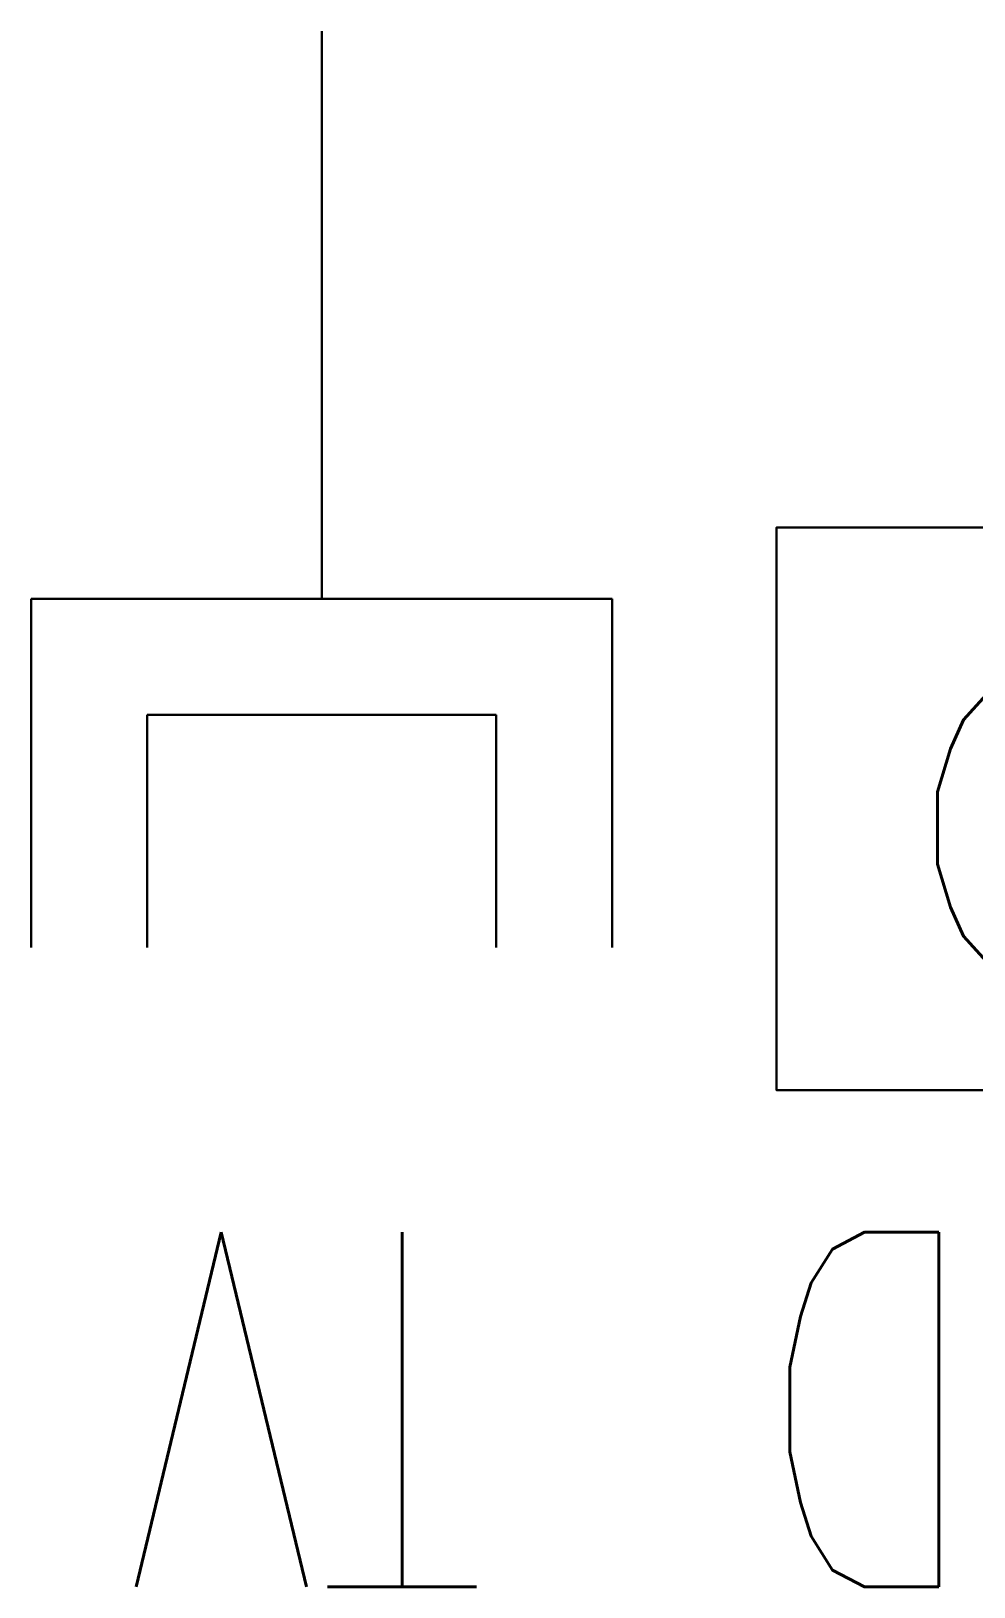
# Model space of a CAD drawing. Extents: x -1073 to 35213, y -1180 to 6950.
# Drawn here: x 18283.3 to 18339.1, y 1631 to 1723.1 of the extents above; entities that cross this region are included whole.
import ezdxf

# ---------------------------------------------------------------- set-up
doc = ezdxf.new("R2010")
doc.units = 0
doc.header["$LTSCALE"] = 25
for name, color, linetype, lineweight in [('E-DATA LCD EKRAN', 7, 'Continuous', 30), ('E-DATA PRİZİ (RJ45)', 7, 'Continuous', 30), ('E-YAZI', 7, 'Continuous', 30)]:
    doc.layers.add(name, color=color, linetype=linetype, lineweight=lineweight)
doc.styles.add('E-YAZI', font='txttw.shx')

# ---------------------------------------------------------------- blocks, each defined once
blk = doc.blocks.new('E-LCD+TV')
at = {"layer": 'E-DATA PRİZİ (RJ45)', "color": 1}
for p, q in [((38.46, 77.49), (38.46, 48)), ((48.29, 77.49), (48.29, 57.83)), ((77.78, 77.49), (77.78, 57.83)), ((87.61, 77.49), (87.61, 48)), ((48.29, 57.83), (77.78, 57.83)), ((38.46, 48), (87.61, 48)), ((63.03, 48), (63.03, 0)), ((0, 0), (0, 41.99))]:
    blk.add_line(p, q, dxfattribs=at)
blk.add_lwpolyline([(-24.58, 89.56), (24.58, 89.56), (24.58, 41.99), (-24.58, 41.99)], close=True, dxfattribs=at)
at = {"layer": 'E-DATA PRİZİ (RJ45)', "color": 1, "style": 'E-YAZI'}
blk.add_text('D', height=25.6, dxfattribs=at).set_placement((-8.79, 54.59))
at = {"layer": 'E-YAZI', "color": 1, "style": 'E-YAZI', "width": 0.7}
for s, p in [('LCD', (-26.97, 101.57)), ('TV', (49.03, 101.57))]:
    blk.add_text(s, height=30, dxfattribs=at).set_placement(p)

msp = doc.modelspace()

# ---------------------------------------------------------------- block references
at = {"layer": 'E-DATA LCD EKRAN', "color": 1, "xscale": 0.7, "yscale": 0.7, "zscale": 0.7, "rotation": 180}
msp.add_blockref('E-LCD+TV', (18344.649, 1723.127), dxfattribs=at)

doc.saveas('drawing.dxf')
